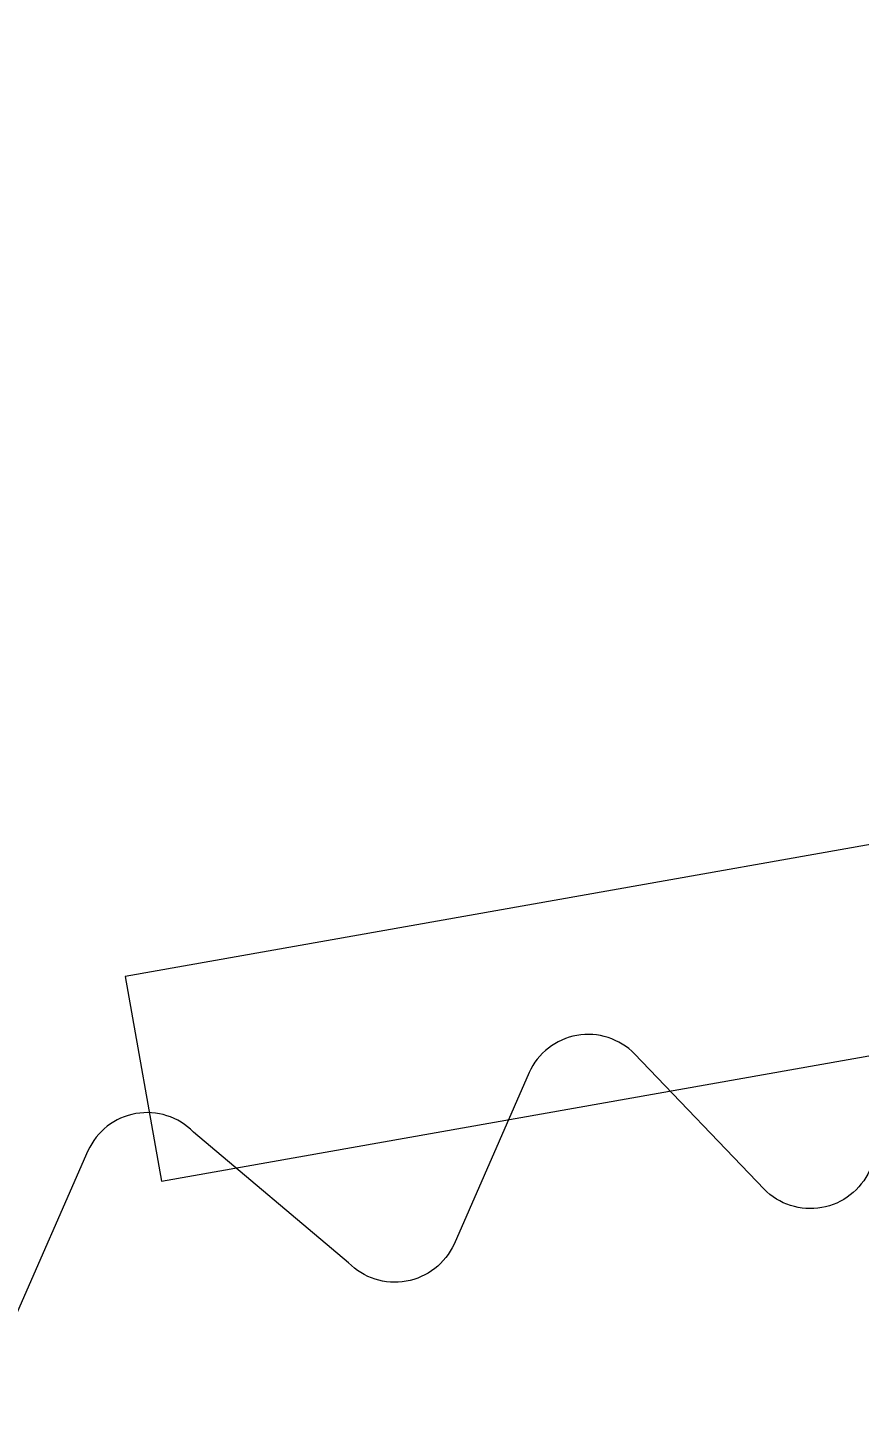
# Model space of a CAD drawing. Header units: millimetres. Extents: x 0 to 9491604, y -172998 to 295086.
# Drawn here: x 396842.4 to 396846.31, y 51095.87 to 51102.32 of the extents above; entities that cross this region are included whole.
import ezdxf
from ezdxf.enums import TextEntityAlignment as Align

# ---------------------------------------------------------------- set-up
doc = ezdxf.new("R2018")
doc.units = ezdxf.units.MM
for name, color, linetype, lineweight in [('АР_Маркер экспликации', 239, 'Continuous', 13), ('АР_Номер помещения', 250, 'Continuous', 9), ('АР_Размеры', 175, 'Continuous', 9), ('АР_Сущ Несущая стена', 250, 'Continuous', 50)]:
    doc.layers.add(name, color=color, linetype=linetype, lineweight=lineweight)
doc.layers.add('АР_Названия помещений', color=124, linetype='Continuous', lineweight=5, plot=False)
doc.layers.add('АР_Помещения_площадь', color=19, linetype='Continuous', lineweight=9, plot=False)
doc.styles.add('ISOCPEUR', font='', dxfattribs={"height": 250})
doc.styles.get("Standard").update_dxf_attribs({"font": 'GOST.TTF'})
doc.styles.get('ISOCPEUR').set_extended_font_data('ISOCPEUR', italic=True)

# ---------------------------------------------------------------- blocks, each defined once
blk = doc.blocks.new('*U252')
at = {"color": 7, "style": 'ISOCPEUR', "width": 0.7, "flags": 1}
blk.add_attdef('КАТЕГОРИЯ', (-499.1655, -2092.1864), '', height=250, dxfattribs=at)
at = {"layer": 'АР_Номер помещения', "color": 7, "style": 'ISOCPEUR', "width": 0.7}
blk.add_attdef('НОМЕР_ПОМЕЩЕНИЯ', text='', height=300, dxfattribs=at).set_placement((-13874.5004, 6637.5515), align=Align.MIDDLE_CENTER)
at = {"layer": 'АР_Помещения_площадь', "color": 7, "lineweight": 30, "width": 0.7, "flags": 104}
blk.add_attdef('ИМЯ_ПОМЕЩЕНИЯ', text='', height=100, dxfattribs=at).set_placement((157.6277, 1217.1414), align=Align.MIDDLE_CENTER)
at = {"layer": 'АР_Помещения_площадь', "color": 7, "style": 'ISOCPEUR', "width": 0.7}
blk.add_attdef('ПЛОЩАДЬ_ПОМЕЩЕНИЯ', text='', height=200, dxfattribs=at).set_placement((-12654.5821, 407.6716), align=Align.MIDDLE_RIGHT)
blk = doc.blocks.new('*U251')
at = {"color": 7, "style": 'ISOCPEUR', "width": 0.7, "flags": 1}
blk.add_attdef('КАТЕГОРИЯ', (-499.1655, -2092.1864), '', height=250, dxfattribs=at)
at = {"layer": 'АР_Номер помещения', "color": 7, "style": 'ISOCPEUR', "width": 0.7}
blk.add_attdef('НОМЕР_ПОМЕЩЕНИЯ', text='', height=300, dxfattribs=at).set_placement((-17424.9012, 1870.773), align=Align.MIDDLE_CENTER)
at = {"layer": 'АР_Помещения_площадь', "color": 7, "lineweight": 30, "width": 0.7, "flags": 104}
blk.add_attdef('ИМЯ_ПОМЕЩЕНИЯ', text='', height=100, dxfattribs=at).set_placement((157.6277, 1217.1414), align=Align.MIDDLE_CENTER)
at = {"layer": 'АР_Помещения_площадь', "color": 7, "style": 'ISOCPEUR', "width": 0.7}
blk.add_attdef('ПЛОЩАДЬ_ПОМЕЩЕНИЯ', text='', height=200, dxfattribs=at).set_placement((-12452.8113, 399.3563), align=Align.MIDDLE_RIGHT)

msp = doc.modelspace()

# ---------------------------------------------------------------- linework, layer by layer
at = {"layer": 'АР_Размеры', "color": 5, "lineweight": 9}
msp.add_lwpolyline([(396843.0335, 51096.9014), (396893.3142, 51105.813), (396893.144, 51106.7735), (396842.8633, 51097.8619)], close=True, dxfattribs=at)
msp.add_lwpolyline([(396843.0335, 51096.9014), (396893.3142, 51105.813), (396893.144, 51106.7735), (396842.8633, 51097.8619)], close=True, dxfattribs=at)
msp.add_lwpolyline([(396843.0335, 51096.9014), (396893.3142, 51105.813), (396893.144, 51106.7735), (396842.8633, 51097.8619)], close=True, dxfattribs=at)
msp.add_lwpolyline([(396843.0335, 51096.9014), (396893.3142, 51105.813), (396893.144, 51106.7735), (396842.8633, 51097.8619)], close=True, dxfattribs=at)
msp.add_lwpolyline([(396843.0335, 51096.9014), (396893.3142, 51105.813), (396893.144, 51106.7735), (396842.8633, 51097.8619)], close=True, dxfattribs=at)
msp.add_lwpolyline([(396843.0335, 51096.9014), (396893.3142, 51105.813), (396893.144, 51106.7735), (396842.8633, 51097.8619)], close=True, dxfattribs=at)
msp.add_lwpolyline([(396843.0335, 51096.9014), (396893.3142, 51105.813), (396893.144, 51106.7735), (396842.8633, 51097.8619)], close=True, dxfattribs=at)
msp.add_lwpolyline([(396843.0335, 51096.9014), (396893.3142, 51105.813), (396893.144, 51106.7735), (396842.8633, 51097.8619)], close=True, dxfattribs=at)
msp.add_lwpolyline([(396843.0335, 51096.9014), (396893.3142, 51105.813), (396893.144, 51106.7735), (396842.8633, 51097.8619)], close=True, dxfattribs=at)
msp.add_lwpolyline([(396843.0335, 51096.9014), (396893.3142, 51105.813), (396893.144, 51106.7735), (396842.8633, 51097.8619)], close=True, dxfattribs=at)
msp.add_lwpolyline([(396843.0335, 51096.9014), (396893.3142, 51105.813), (396893.144, 51106.7735), (396842.8633, 51097.8619)], close=True, dxfattribs=at)
msp.add_lwpolyline([(396843.0335, 51096.9014), (396893.3142, 51105.813), (396893.144, 51106.7735), (396842.8633, 51097.8619)], close=True, dxfattribs=at)
msp.add_lwpolyline([(396843.0335, 51096.9014), (396893.3142, 51105.813), (396893.144, 51106.7735), (396842.8633, 51097.8619)], close=True, dxfattribs=at)
msp.add_lwpolyline([(396843.0335, 51096.9014), (396893.3142, 51105.813), (396893.144, 51106.7735), (396842.8633, 51097.8619)], close=True, dxfattribs=at)
msp.add_lwpolyline([(396843.0335, 51096.9014), (396893.3142, 51105.813), (396893.144, 51106.7735), (396842.8633, 51097.8619)], close=True, dxfattribs=at)
msp.add_lwpolyline([(396843.0335, 51096.9014), (396893.3142, 51105.813), (396893.144, 51106.7735), (396842.8633, 51097.8619)], close=True, dxfattribs=at)
msp.add_lwpolyline([(396843.0335, 51096.9014), (396893.3142, 51105.813), (396893.144, 51106.7735), (396842.8633, 51097.8619)], close=True, dxfattribs=at)
msp.add_lwpolyline([(396843.0335, 51096.9014), (396893.3142, 51105.813), (396893.144, 51106.7735), (396842.8633, 51097.8619)], close=True, dxfattribs=at)
msp.add_lwpolyline([(396843.0335, 51096.9014), (396893.3142, 51105.813), (396893.144, 51106.7735), (396842.8633, 51097.8619)], close=True, dxfattribs=at)
msp.add_lwpolyline([(396843.0335, 51096.9014), (396893.3142, 51105.813), (396893.144, 51106.7735), (396842.8633, 51097.8619)], close=True, dxfattribs=at)
msp.add_lwpolyline([(396843.0335, 51096.9014), (396893.3142, 51105.813), (396893.144, 51106.7735), (396842.8633, 51097.8619)], close=True, dxfattribs=at)
msp.add_lwpolyline([(396843.0335, 51096.9014), (396893.3142, 51105.813), (396893.144, 51106.7735), (396842.8633, 51097.8619)], close=True, dxfattribs=at)
msp.add_lwpolyline([(396843.0335, 51096.9014), (396893.3142, 51105.813), (396893.144, 51106.7735), (396842.8633, 51097.8619)], close=True, dxfattribs=at)
msp.add_lwpolyline([(396843.0335, 51096.9014), (396893.3142, 51105.813), (396893.144, 51106.7735), (396842.8633, 51097.8619)], close=True, dxfattribs=at)
msp.add_lwpolyline([(396843.0335, 51096.9014), (396893.3142, 51105.813), (396893.144, 51106.7735), (396842.8633, 51097.8619)], close=True, dxfattribs=at)
msp.add_lwpolyline([(396843.0335, 51096.9014), (396893.3142, 51105.813), (396893.144, 51106.7735), (396842.8633, 51097.8619)], close=True, dxfattribs=at)
msp.add_lwpolyline([(396843.0335, 51096.9014), (396893.3142, 51105.813), (396893.144, 51106.7735), (396842.8633, 51097.8619)], close=True, dxfattribs=at)
msp.add_lwpolyline([(396843.0335, 51096.9014), (396893.3142, 51105.813), (396893.144, 51106.7735), (396842.8633, 51097.8619)], close=True, dxfattribs=at)
msp.add_lwpolyline([(396843.0335, 51096.9014), (396893.3142, 51105.813), (396893.144, 51106.7735), (396842.8633, 51097.8619)], close=True, dxfattribs=at)
msp.add_lwpolyline([(396843.0335, 51096.9014), (396893.3142, 51105.813), (396893.144, 51106.7735), (396842.8633, 51097.8619)], close=True, dxfattribs=at)
msp.add_lwpolyline([(396843.0335, 51096.9014), (396893.3142, 51105.813), (396893.144, 51106.7735), (396842.8633, 51097.8619)], close=True, dxfattribs=at)
msp.add_lwpolyline([(396843.0335, 51096.9014), (396893.3142, 51105.813), (396893.144, 51106.7735), (396842.8633, 51097.8619)], close=True, dxfattribs=at)
msp.add_lwpolyline([(396843.0335, 51096.9014), (396893.3142, 51105.813), (396893.144, 51106.7735), (396842.8633, 51097.8619)], close=True, dxfattribs=at)
msp.add_lwpolyline([(396843.0335, 51096.9014), (396893.3142, 51105.813), (396893.144, 51106.7735), (396842.8633, 51097.8619)], close=True, dxfattribs=at)
msp.add_lwpolyline([(396843.0335, 51096.9014), (396893.3142, 51105.813), (396893.144, 51106.7735), (396842.8633, 51097.8619)], close=True, dxfattribs=at)
msp.add_lwpolyline([(396843.0335, 51096.9014), (396893.3142, 51105.813), (396893.144, 51106.7735), (396842.8633, 51097.8619)], close=True, dxfattribs=at)
msp.add_lwpolyline([(396843.0335, 51096.9014), (396893.3142, 51105.813), (396893.144, 51106.7735), (396842.8633, 51097.8619)], close=True, dxfattribs=at)
msp.add_lwpolyline([(396843.0335, 51096.9014), (396893.3142, 51105.813), (396893.144, 51106.7735), (396842.8633, 51097.8619)], close=True, dxfattribs=at)
msp.add_lwpolyline([(396843.0335, 51096.9014), (396893.3142, 51105.813), (396893.144, 51106.7735), (396842.8633, 51097.8619)], close=True, dxfattribs=at)
msp.add_lwpolyline([(396843.0335, 51096.9014), (396893.3142, 51105.813), (396893.144, 51106.7735), (396842.8633, 51097.8619)], close=True, dxfattribs=at)
msp.add_lwpolyline([(396843.0335, 51096.9014), (396893.3142, 51105.813), (396893.144, 51106.7735), (396842.8633, 51097.8619)], close=True, dxfattribs=at)
msp.add_lwpolyline([(396843.0335, 51096.9014), (396893.3142, 51105.813), (396893.144, 51106.7735), (396842.8633, 51097.8619)], close=True, dxfattribs=at)
msp.add_lwpolyline([(396843.0335, 51096.9014), (396893.3142, 51105.813), (396893.144, 51106.7735), (396842.8633, 51097.8619)], close=True, dxfattribs=at)
msp.add_lwpolyline([(396843.0335, 51096.9014), (396893.3142, 51105.813), (396893.144, 51106.7735), (396842.8633, 51097.8619)], close=True, dxfattribs=at)
msp.add_lwpolyline([(396843.0335, 51096.9014), (396893.3142, 51105.813), (396893.144, 51106.7735), (396842.8633, 51097.8619)], close=True, dxfattribs=at)
msp.add_lwpolyline([(396843.0335, 51096.9014), (396893.3142, 51105.813), (396893.144, 51106.7735), (396842.8633, 51097.8619)], close=True, dxfattribs=at)
msp.add_lwpolyline([(396843.0335, 51096.9014), (396893.3142, 51105.813), (396893.144, 51106.7735), (396842.8633, 51097.8619)], close=True, dxfattribs=at)
msp.add_lwpolyline([(396843.0335, 51096.9014), (396893.3142, 51105.813), (396893.144, 51106.7735), (396842.8633, 51097.8619)], close=True, dxfattribs=at)
msp.add_lwpolyline([(396843.0335, 51096.9014), (396893.3142, 51105.813), (396893.144, 51106.7735), (396842.8633, 51097.8619)], close=True, dxfattribs=at)
msp.add_lwpolyline([(396843.0335, 51096.9014), (396893.3142, 51105.813), (396893.144, 51106.7735), (396842.8633, 51097.8619)], close=True, dxfattribs=at)
msp.add_lwpolyline([(396843.0335, 51096.9014), (396893.3142, 51105.813), (396893.144, 51106.7735), (396842.8633, 51097.8619)], close=True, dxfattribs=at)
msp.add_lwpolyline([(396843.0335, 51096.9014), (396893.3142, 51105.813), (396893.144, 51106.7735), (396842.8633, 51097.8619)], close=True, dxfattribs=at)
msp.add_lwpolyline([(396843.0335, 51096.9014), (396893.3142, 51105.813), (396893.144, 51106.7735), (396842.8633, 51097.8619)], close=True, dxfattribs=at)
msp.add_lwpolyline([(396843.0335, 51096.9014), (396893.3142, 51105.813), (396893.144, 51106.7735), (396842.8633, 51097.8619)], close=True, dxfattribs=at)
msp.add_lwpolyline([(396843.0335, 51096.9014), (396893.3142, 51105.813), (396893.144, 51106.7735), (396842.8633, 51097.8619)], close=True, dxfattribs=at)
msp.add_lwpolyline([(396843.0335, 51096.9014), (396893.3142, 51105.813), (396893.144, 51106.7735), (396842.8633, 51097.8619)], close=True, dxfattribs=at)
msp.add_lwpolyline([(396843.0335, 51096.9014), (396893.3142, 51105.813), (396893.144, 51106.7735), (396842.8633, 51097.8619)], close=True, dxfattribs=at)
msp.add_lwpolyline([(396843.0335, 51096.9014), (396893.3142, 51105.813), (396893.144, 51106.7735), (396842.8633, 51097.8619)], close=True, dxfattribs=at)
msp.add_lwpolyline([(396843.0335, 51096.9014), (396893.3142, 51105.813), (396893.144, 51106.7735), (396842.8633, 51097.8619)], close=True, dxfattribs=at)
at = {"layer": 'АР_Размеры', "color": 5, "lineweight": 9, "ltscale": 100, "transparency": 33554687}
msp.add_lwpolyline([(396842.8633, 51097.8619), (396843.0335, 51096.9014)], dxfattribs=at)
msp.add_lwpolyline([(396842.8633, 51097.8619), (396843.0335, 51096.9014)], dxfattribs=at)
msp.add_lwpolyline([(396842.8633, 51097.8619), (396843.0335, 51096.9014)], dxfattribs=at)
msp.add_lwpolyline([(396842.8633, 51097.8619), (396843.0335, 51096.9014)], dxfattribs=at)
msp.add_lwpolyline([(396842.8633, 51097.8619), (396843.0335, 51096.9014)], dxfattribs=at)
msp.add_lwpolyline([(396842.8633, 51097.8619), (396843.0335, 51096.9014)], dxfattribs=at)
msp.add_lwpolyline([(396842.8633, 51097.8619), (396843.0335, 51096.9014)], dxfattribs=at)
msp.add_lwpolyline([(396842.8633, 51097.8619), (396843.0335, 51096.9014)], dxfattribs=at)
msp.add_lwpolyline([(396842.8633, 51097.8619), (396843.0335, 51096.9014)], dxfattribs=at)
msp.add_lwpolyline([(396842.8633, 51097.8619), (396843.0335, 51096.9014)], dxfattribs=at)
msp.add_lwpolyline([(396842.8633, 51097.8619), (396843.0335, 51096.9014)], dxfattribs=at)
msp.add_lwpolyline([(396842.8633, 51097.8619), (396843.0335, 51096.9014)], dxfattribs=at)
msp.add_lwpolyline([(396842.8633, 51097.8619), (396843.0335, 51096.9014)], dxfattribs=at)
msp.add_lwpolyline([(396842.8633, 51097.8619), (396843.0335, 51096.9014)], dxfattribs=at)
msp.add_lwpolyline([(396842.8633, 51097.8619), (396843.0335, 51096.9014)], dxfattribs=at)
msp.add_lwpolyline([(396842.8633, 51097.8619), (396843.0335, 51096.9014)], dxfattribs=at)
msp.add_lwpolyline([(396842.8633, 51097.8619), (396843.0335, 51096.9014)], dxfattribs=at)
msp.add_lwpolyline([(396842.8633, 51097.8619), (396843.0335, 51096.9014)], dxfattribs=at)
msp.add_lwpolyline([(396842.8633, 51097.8619), (396843.0335, 51096.9014)], dxfattribs=at)
msp.add_lwpolyline([(396842.8633, 51097.8619), (396843.0335, 51096.9014)], dxfattribs=at)
msp.add_lwpolyline([(396842.8633, 51097.8619), (396843.0335, 51096.9014)], dxfattribs=at)
msp.add_lwpolyline([(396842.8633, 51097.8619), (396843.0335, 51096.9014)], dxfattribs=at)
msp.add_lwpolyline([(396842.8633, 51097.8619), (396843.0335, 51096.9014)], dxfattribs=at)
msp.add_lwpolyline([(396842.8633, 51097.8619), (396843.0335, 51096.9014)], dxfattribs=at)
msp.add_lwpolyline([(396842.8633, 51097.8619), (396843.0335, 51096.9014)], dxfattribs=at)
msp.add_lwpolyline([(396842.8633, 51097.8619), (396843.0335, 51096.9014)], dxfattribs=at)
msp.add_lwpolyline([(396842.8633, 51097.8619), (396843.0335, 51096.9014)], dxfattribs=at)
msp.add_lwpolyline([(396842.8633, 51097.8619), (396843.0335, 51096.9014)], dxfattribs=at)
msp.add_lwpolyline([(396842.8633, 51097.8619), (396843.0335, 51096.9014)], dxfattribs=at)
msp.add_lwpolyline([(396842.8633, 51097.8619), (396843.0335, 51096.9014)], dxfattribs=at)
msp.add_lwpolyline([(396842.8633, 51097.8619), (396843.0335, 51096.9014)], dxfattribs=at)
msp.add_lwpolyline([(396842.8633, 51097.8619), (396843.0335, 51096.9014)], dxfattribs=at)
msp.add_lwpolyline([(396842.8633, 51097.8619), (396843.0335, 51096.9014)], dxfattribs=at)
msp.add_lwpolyline([(396842.8633, 51097.8619), (396843.0335, 51096.9014)], dxfattribs=at)
msp.add_lwpolyline([(396842.8633, 51097.8619), (396843.0335, 51096.9014)], dxfattribs=at)
msp.add_lwpolyline([(396842.8633, 51097.8619), (396843.0335, 51096.9014)], dxfattribs=at)
msp.add_lwpolyline([(396842.8633, 51097.8619), (396843.0335, 51096.9014)], dxfattribs=at)
msp.add_lwpolyline([(396842.8633, 51097.8619), (396843.0335, 51096.9014)], dxfattribs=at)
msp.add_lwpolyline([(396842.8633, 51097.8619), (396843.0335, 51096.9014)], dxfattribs=at)
msp.add_lwpolyline([(396842.8633, 51097.8619), (396843.0335, 51096.9014)], dxfattribs=at)
msp.add_lwpolyline([(396842.8633, 51097.8619), (396843.0335, 51096.9014)], dxfattribs=at)
msp.add_lwpolyline([(396842.8633, 51097.8619), (396843.0335, 51096.9014)], dxfattribs=at)
msp.add_lwpolyline([(396842.8633, 51097.8619), (396843.0335, 51096.9014)], dxfattribs=at)
msp.add_lwpolyline([(396842.8633, 51097.8619), (396843.0335, 51096.9014)], dxfattribs=at)
msp.add_lwpolyline([(396842.8633, 51097.8619), (396843.0335, 51096.9014)], dxfattribs=at)
msp.add_lwpolyline([(396842.8633, 51097.8619), (396843.0335, 51096.9014)], dxfattribs=at)
msp.add_lwpolyline([(396842.8633, 51097.8619), (396843.0335, 51096.9014)], dxfattribs=at)
msp.add_lwpolyline([(396842.8633, 51097.8619), (396843.0335, 51096.9014)], dxfattribs=at)
msp.add_lwpolyline([(396842.8633, 51097.8619), (396843.0335, 51096.9014)], dxfattribs=at)
msp.add_lwpolyline([(396842.8633, 51097.8619), (396843.0335, 51096.9014)], dxfattribs=at)
msp.add_lwpolyline([(396842.8633, 51097.8619), (396843.0335, 51096.9014)], dxfattribs=at)
msp.add_lwpolyline([(396842.8633, 51097.8619), (396843.0335, 51096.9014)], dxfattribs=at)
msp.add_lwpolyline([(396842.8633, 51097.8619), (396843.0335, 51096.9014)], dxfattribs=at)
msp.add_lwpolyline([(396842.8633, 51097.8619), (396843.0335, 51096.9014)], dxfattribs=at)
msp.add_lwpolyline([(396842.8633, 51097.8619), (396843.0335, 51096.9014)], dxfattribs=at)
msp.add_lwpolyline([(396842.8633, 51097.8619), (396843.0335, 51096.9014)], dxfattribs=at)
msp.add_lwpolyline([(396842.8633, 51097.8619), (396843.0335, 51096.9014)], dxfattribs=at)
msp.add_lwpolyline([(396842.8633, 51097.8619), (396843.0335, 51096.9014)], dxfattribs=at)
msp.add_lwpolyline([(396842.8633, 51097.8619), (396843.0335, 51096.9014)], dxfattribs=at)
msp.add_lwpolyline([(396846.3585, 51096.9512, -0.527868), (396845.8629, 51096.8634), (396845.255, 51097.4986, 0.527868), (396844.7594, 51097.4107), (396844.4069, 51096.6053, -0.527868), (396843.9113, 51096.5175), (396843.1834, 51097.1314, 0.527868), (396842.6878, 51097.0436), (396842.3352, 51096.2381, -0.527868), (396841.8397, 51096.1503), (396841.2318, 51096.7855, 0.527868), (396840.7362, 51096.6977), (396840.3837, 51095.8923, -0.527868), (396839.8881, 51095.8044), (396839.2951, 51096.4423, 0.57795), (396838.7836, 51096.3105), (396838.5724, 51095.4063, -0.615334)], format="xyb", dxfattribs=at)
msp.add_lwpolyline([(396846.3585, 51096.9512, -0.527868), (396845.8629, 51096.8634), (396845.255, 51097.4986, 0.527868), (396844.7594, 51097.4107), (396844.4069, 51096.6053, -0.527868), (396843.9113, 51096.5175), (396843.1834, 51097.1314, 0.527868), (396842.6878, 51097.0436), (396842.3352, 51096.2381, -0.527868), (396841.8397, 51096.1503), (396841.2318, 51096.7855, 0.527868), (396840.7362, 51096.6977), (396840.3837, 51095.8923, -0.527868), (396839.8881, 51095.8044), (396839.2951, 51096.4423, 0.57795), (396838.7836, 51096.3105), (396838.5724, 51095.4063, -0.615334)], format="xyb", dxfattribs=at)
msp.add_lwpolyline([(396846.3585, 51096.9512, -0.527868), (396845.8629, 51096.8634), (396845.255, 51097.4986, 0.527868), (396844.7594, 51097.4107), (396844.4069, 51096.6053, -0.527868), (396843.9113, 51096.5175), (396843.1834, 51097.1314, 0.527868), (396842.6878, 51097.0436), (396842.3352, 51096.2381, -0.527868), (396841.8397, 51096.1503), (396841.2318, 51096.7855, 0.527868), (396840.7362, 51096.6977), (396840.3837, 51095.8923, -0.527868), (396839.8881, 51095.8044), (396839.2951, 51096.4423, 0.57795), (396838.7836, 51096.3105), (396838.5724, 51095.4063, -0.615334)], format="xyb", dxfattribs=at)
msp.add_lwpolyline([(396846.3585, 51096.9512, -0.527868), (396845.8629, 51096.8634), (396845.255, 51097.4986, 0.527868), (396844.7594, 51097.4107), (396844.4069, 51096.6053, -0.527868), (396843.9113, 51096.5175), (396843.1834, 51097.1314, 0.527868), (396842.6878, 51097.0436), (396842.3352, 51096.2381, -0.527868), (396841.8397, 51096.1503), (396841.2318, 51096.7855, 0.527868), (396840.7362, 51096.6977), (396840.3837, 51095.8923, -0.527868), (396839.8881, 51095.8044), (396839.2951, 51096.4423, 0.57795), (396838.7836, 51096.3105), (396838.5724, 51095.4063, -0.615334)], format="xyb", dxfattribs=at)
msp.add_lwpolyline([(396846.3585, 51096.9512, -0.527868), (396845.8629, 51096.8634), (396845.255, 51097.4986, 0.527868), (396844.7594, 51097.4107), (396844.4069, 51096.6053, -0.527868), (396843.9113, 51096.5175), (396843.1834, 51097.1314, 0.527868), (396842.6878, 51097.0436), (396842.3352, 51096.2381, -0.527868), (396841.8397, 51096.1503), (396841.2318, 51096.7855, 0.527868), (396840.7362, 51096.6977), (396840.3837, 51095.8923, -0.527868), (396839.8881, 51095.8044), (396839.2951, 51096.4423, 0.57795), (396838.7836, 51096.3105), (396838.5724, 51095.4063, -0.615334)], format="xyb", dxfattribs=at)
msp.add_lwpolyline([(396846.3585, 51096.9512, -0.527868), (396845.8629, 51096.8634), (396845.255, 51097.4986, 0.527868), (396844.7594, 51097.4107), (396844.4069, 51096.6053, -0.527868), (396843.9113, 51096.5175), (396843.1834, 51097.1314, 0.527868), (396842.6878, 51097.0436), (396842.3352, 51096.2381, -0.527868), (396841.8397, 51096.1503), (396841.2318, 51096.7855, 0.527868), (396840.7362, 51096.6977), (396840.3837, 51095.8923, -0.527868), (396839.8881, 51095.8044), (396839.2951, 51096.4423, 0.57795), (396838.7836, 51096.3105), (396838.5724, 51095.4063, -0.615334)], format="xyb", dxfattribs=at)
msp.add_lwpolyline([(396846.3585, 51096.9512, -0.527868), (396845.8629, 51096.8634), (396845.255, 51097.4986, 0.527868), (396844.7594, 51097.4107), (396844.4069, 51096.6053, -0.527868), (396843.9113, 51096.5175), (396843.1834, 51097.1314, 0.527868), (396842.6878, 51097.0436), (396842.3352, 51096.2381, -0.527868), (396841.8397, 51096.1503), (396841.2318, 51096.7855, 0.527868), (396840.7362, 51096.6977), (396840.3837, 51095.8923, -0.527868), (396839.8881, 51095.8044), (396839.2951, 51096.4423, 0.57795), (396838.7836, 51096.3105), (396838.5724, 51095.4063, -0.615334)], format="xyb", dxfattribs=at)
msp.add_lwpolyline([(396846.3585, 51096.9512, -0.527868), (396845.8629, 51096.8634), (396845.255, 51097.4986, 0.527868), (396844.7594, 51097.4107), (396844.4069, 51096.6053, -0.527868), (396843.9113, 51096.5175), (396843.1834, 51097.1314, 0.527868), (396842.6878, 51097.0436), (396842.3352, 51096.2381, -0.527868), (396841.8397, 51096.1503), (396841.2318, 51096.7855, 0.527868), (396840.7362, 51096.6977), (396840.3837, 51095.8923, -0.527868), (396839.8881, 51095.8044), (396839.2951, 51096.4423, 0.57795), (396838.7836, 51096.3105), (396838.5724, 51095.4063, -0.615334)], format="xyb", dxfattribs=at)
msp.add_lwpolyline([(396846.3585, 51096.9512, -0.527868), (396845.8629, 51096.8634), (396845.255, 51097.4986, 0.527868), (396844.7594, 51097.4107), (396844.4069, 51096.6053, -0.527868), (396843.9113, 51096.5175), (396843.1834, 51097.1314, 0.527868), (396842.6878, 51097.0436), (396842.3352, 51096.2381, -0.527868), (396841.8397, 51096.1503), (396841.2318, 51096.7855, 0.527868), (396840.7362, 51096.6977), (396840.3837, 51095.8923, -0.527868), (396839.8881, 51095.8044), (396839.2951, 51096.4423, 0.57795), (396838.7836, 51096.3105), (396838.5724, 51095.4063, -0.615334)], format="xyb", dxfattribs=at)
msp.add_lwpolyline([(396846.3585, 51096.9512, -0.527868), (396845.8629, 51096.8634), (396845.255, 51097.4986, 0.527868), (396844.7594, 51097.4107), (396844.4069, 51096.6053, -0.527868), (396843.9113, 51096.5175), (396843.1834, 51097.1314, 0.527868), (396842.6878, 51097.0436), (396842.3352, 51096.2381, -0.527868), (396841.8397, 51096.1503), (396841.2318, 51096.7855, 0.527868), (396840.7362, 51096.6977), (396840.3837, 51095.8923, -0.527868), (396839.8881, 51095.8044), (396839.2951, 51096.4423, 0.57795), (396838.7836, 51096.3105), (396838.5724, 51095.4063, -0.615334)], format="xyb", dxfattribs=at)
msp.add_lwpolyline([(396846.3585, 51096.9512, -0.527868), (396845.8629, 51096.8634), (396845.255, 51097.4986, 0.527868), (396844.7594, 51097.4107), (396844.4069, 51096.6053, -0.527868), (396843.9113, 51096.5175), (396843.1834, 51097.1314, 0.527868), (396842.6878, 51097.0436), (396842.3352, 51096.2381, -0.527868), (396841.8397, 51096.1503), (396841.2318, 51096.7855, 0.527868), (396840.7362, 51096.6977), (396840.3837, 51095.8923, -0.527868), (396839.8881, 51095.8044), (396839.2951, 51096.4423, 0.57795), (396838.7836, 51096.3105), (396838.5724, 51095.4063, -0.615334)], format="xyb", dxfattribs=at)
msp.add_lwpolyline([(396846.3585, 51096.9512, -0.527868), (396845.8629, 51096.8634), (396845.255, 51097.4986, 0.527868), (396844.7594, 51097.4107), (396844.4069, 51096.6053, -0.527868), (396843.9113, 51096.5175), (396843.1834, 51097.1314, 0.527868), (396842.6878, 51097.0436), (396842.3352, 51096.2381, -0.527868), (396841.8397, 51096.1503), (396841.2318, 51096.7855, 0.527868), (396840.7362, 51096.6977), (396840.3837, 51095.8923, -0.527868), (396839.8881, 51095.8044), (396839.2951, 51096.4423, 0.57795), (396838.7836, 51096.3105), (396838.5724, 51095.4063, -0.615334)], format="xyb", dxfattribs=at)
msp.add_lwpolyline([(396846.3585, 51096.9512, -0.527868), (396845.8629, 51096.8634), (396845.255, 51097.4986, 0.527868), (396844.7594, 51097.4107), (396844.4069, 51096.6053, -0.527868), (396843.9113, 51096.5175), (396843.1834, 51097.1314, 0.527868), (396842.6878, 51097.0436), (396842.3352, 51096.2381, -0.527868), (396841.8397, 51096.1503), (396841.2318, 51096.7855, 0.527868), (396840.7362, 51096.6977), (396840.3837, 51095.8923, -0.527868), (396839.8881, 51095.8044), (396839.2951, 51096.4423, 0.57795), (396838.7836, 51096.3105), (396838.5724, 51095.4063, -0.615334)], format="xyb", dxfattribs=at)
msp.add_lwpolyline([(396846.3585, 51096.9512, -0.527868), (396845.8629, 51096.8634), (396845.255, 51097.4986, 0.527868), (396844.7594, 51097.4107), (396844.4069, 51096.6053, -0.527868), (396843.9113, 51096.5175), (396843.1834, 51097.1314, 0.527868), (396842.6878, 51097.0436), (396842.3352, 51096.2381, -0.527868), (396841.8397, 51096.1503), (396841.2318, 51096.7855, 0.527868), (396840.7362, 51096.6977), (396840.3837, 51095.8923, -0.527868), (396839.8881, 51095.8044), (396839.2951, 51096.4423, 0.57795), (396838.7836, 51096.3105), (396838.5724, 51095.4063, -0.615334)], format="xyb", dxfattribs=at)
msp.add_lwpolyline([(396846.3585, 51096.9512, -0.527868), (396845.8629, 51096.8634), (396845.255, 51097.4986, 0.527868), (396844.7594, 51097.4107), (396844.4069, 51096.6053, -0.527868), (396843.9113, 51096.5175), (396843.1834, 51097.1314, 0.527868), (396842.6878, 51097.0436), (396842.3352, 51096.2381, -0.527868), (396841.8397, 51096.1503), (396841.2318, 51096.7855, 0.527868), (396840.7362, 51096.6977), (396840.3837, 51095.8923, -0.527868), (396839.8881, 51095.8044), (396839.2951, 51096.4423, 0.57795), (396838.7836, 51096.3105), (396838.5724, 51095.4063, -0.615334)], format="xyb", dxfattribs=at)
msp.add_lwpolyline([(396846.3585, 51096.9512, -0.527868), (396845.8629, 51096.8634), (396845.255, 51097.4986, 0.527868), (396844.7594, 51097.4107), (396844.4069, 51096.6053, -0.527868), (396843.9113, 51096.5175), (396843.1834, 51097.1314, 0.527868), (396842.6878, 51097.0436), (396842.3352, 51096.2381, -0.527868), (396841.8397, 51096.1503), (396841.2318, 51096.7855, 0.527868), (396840.7362, 51096.6977), (396840.3837, 51095.8923, -0.527868), (396839.8881, 51095.8044), (396839.2951, 51096.4423, 0.57795), (396838.7836, 51096.3105), (396838.5724, 51095.4063, -0.615334)], format="xyb", dxfattribs=at)
msp.add_lwpolyline([(396846.3585, 51096.9512, -0.527868), (396845.8629, 51096.8634), (396845.255, 51097.4986, 0.527868), (396844.7594, 51097.4107), (396844.4069, 51096.6053, -0.527868), (396843.9113, 51096.5175), (396843.1834, 51097.1314, 0.527868), (396842.6878, 51097.0436), (396842.3352, 51096.2381, -0.527868), (396841.8397, 51096.1503), (396841.2318, 51096.7855, 0.527868), (396840.7362, 51096.6977), (396840.3837, 51095.8923, -0.527868), (396839.8881, 51095.8044), (396839.2951, 51096.4423, 0.57795), (396838.7836, 51096.3105), (396838.5724, 51095.4063, -0.615334)], format="xyb", dxfattribs=at)
msp.add_lwpolyline([(396846.3585, 51096.9512, -0.527868), (396845.8629, 51096.8634), (396845.255, 51097.4986, 0.527868), (396844.7594, 51097.4107), (396844.4069, 51096.6053, -0.527868), (396843.9113, 51096.5175), (396843.1834, 51097.1314, 0.527868), (396842.6878, 51097.0436), (396842.3352, 51096.2381, -0.527868), (396841.8397, 51096.1503), (396841.2318, 51096.7855, 0.527868), (396840.7362, 51096.6977), (396840.3837, 51095.8923, -0.527868), (396839.8881, 51095.8044), (396839.2951, 51096.4423, 0.57795), (396838.7836, 51096.3105), (396838.5724, 51095.4063, -0.615334)], format="xyb", dxfattribs=at)
msp.add_lwpolyline([(396846.3585, 51096.9512, -0.527868), (396845.8629, 51096.8634), (396845.255, 51097.4986, 0.527868), (396844.7594, 51097.4107), (396844.4069, 51096.6053, -0.527868), (396843.9113, 51096.5175), (396843.1834, 51097.1314, 0.527868), (396842.6878, 51097.0436), (396842.3352, 51096.2381, -0.527868), (396841.8397, 51096.1503), (396841.2318, 51096.7855, 0.527868), (396840.7362, 51096.6977), (396840.3837, 51095.8923, -0.527868), (396839.8881, 51095.8044), (396839.2951, 51096.4423, 0.57795), (396838.7836, 51096.3105), (396838.5724, 51095.4063, -0.615334)], format="xyb", dxfattribs=at)
msp.add_lwpolyline([(396846.3585, 51096.9512, -0.527868), (396845.8629, 51096.8634), (396845.255, 51097.4986, 0.527868), (396844.7594, 51097.4107), (396844.4069, 51096.6053, -0.527868), (396843.9113, 51096.5175), (396843.1834, 51097.1314, 0.527868), (396842.6878, 51097.0436), (396842.3352, 51096.2381, -0.527868), (396841.8397, 51096.1503), (396841.2318, 51096.7855, 0.527868), (396840.7362, 51096.6977), (396840.3837, 51095.8923, -0.527868), (396839.8881, 51095.8044), (396839.2951, 51096.4423, 0.57795), (396838.7836, 51096.3105), (396838.5724, 51095.4063, -0.615334)], format="xyb", dxfattribs=at)
msp.add_lwpolyline([(396846.3585, 51096.9512, -0.527868), (396845.8629, 51096.8634), (396845.255, 51097.4986, 0.527868), (396844.7594, 51097.4107), (396844.4069, 51096.6053, -0.527868), (396843.9113, 51096.5175), (396843.1834, 51097.1314, 0.527868), (396842.6878, 51097.0436), (396842.3352, 51096.2381, -0.527868), (396841.8397, 51096.1503), (396841.2318, 51096.7855, 0.527868), (396840.7362, 51096.6977), (396840.3837, 51095.8923, -0.527868), (396839.8881, 51095.8044), (396839.2951, 51096.4423, 0.57795), (396838.7836, 51096.3105), (396838.5724, 51095.4063, -0.615334)], format="xyb", dxfattribs=at)
msp.add_lwpolyline([(396846.3585, 51096.9512, -0.527868), (396845.8629, 51096.8634), (396845.255, 51097.4986, 0.527868), (396844.7594, 51097.4107), (396844.4069, 51096.6053, -0.527868), (396843.9113, 51096.5175), (396843.1834, 51097.1314, 0.527868), (396842.6878, 51097.0436), (396842.3352, 51096.2381, -0.527868), (396841.8397, 51096.1503), (396841.2318, 51096.7855, 0.527868), (396840.7362, 51096.6977), (396840.3837, 51095.8923, -0.527868), (396839.8881, 51095.8044), (396839.2951, 51096.4423, 0.57795), (396838.7836, 51096.3105), (396838.5724, 51095.4063, -0.615334)], format="xyb", dxfattribs=at)
msp.add_lwpolyline([(396846.3585, 51096.9512, -0.527868), (396845.8629, 51096.8634), (396845.255, 51097.4986, 0.527868), (396844.7594, 51097.4107), (396844.4069, 51096.6053, -0.527868), (396843.9113, 51096.5175), (396843.1834, 51097.1314, 0.527868), (396842.6878, 51097.0436), (396842.3352, 51096.2381, -0.527868), (396841.8397, 51096.1503), (396841.2318, 51096.7855, 0.527868), (396840.7362, 51096.6977), (396840.3837, 51095.8923, -0.527868), (396839.8881, 51095.8044), (396839.2951, 51096.4423, 0.57795), (396838.7836, 51096.3105), (396838.5724, 51095.4063, -0.615334)], format="xyb", dxfattribs=at)
msp.add_lwpolyline([(396846.3585, 51096.9512, -0.527868), (396845.8629, 51096.8634), (396845.255, 51097.4986, 0.527868), (396844.7594, 51097.4107), (396844.4069, 51096.6053, -0.527868), (396843.9113, 51096.5175), (396843.1834, 51097.1314, 0.527868), (396842.6878, 51097.0436), (396842.3352, 51096.2381, -0.527868), (396841.8397, 51096.1503), (396841.2318, 51096.7855, 0.527868), (396840.7362, 51096.6977), (396840.3837, 51095.8923, -0.527868), (396839.8881, 51095.8044), (396839.2951, 51096.4423, 0.57795), (396838.7836, 51096.3105), (396838.5724, 51095.4063, -0.615334)], format="xyb", dxfattribs=at)
msp.add_lwpolyline([(396846.3585, 51096.9512, -0.527868), (396845.8629, 51096.8634), (396845.255, 51097.4986, 0.527868), (396844.7594, 51097.4107), (396844.4069, 51096.6053, -0.527868), (396843.9113, 51096.5175), (396843.1834, 51097.1314, 0.527868), (396842.6878, 51097.0436), (396842.3352, 51096.2381, -0.527868), (396841.8397, 51096.1503), (396841.2318, 51096.7855, 0.527868), (396840.7362, 51096.6977), (396840.3837, 51095.8923, -0.527868), (396839.8881, 51095.8044), (396839.2951, 51096.4423, 0.57795), (396838.7836, 51096.3105), (396838.5724, 51095.4063, -0.615334)], format="xyb", dxfattribs=at)
msp.add_lwpolyline([(396846.3585, 51096.9512, -0.527868), (396845.8629, 51096.8634), (396845.255, 51097.4986, 0.527868), (396844.7594, 51097.4107), (396844.4069, 51096.6053, -0.527868), (396843.9113, 51096.5175), (396843.1834, 51097.1314, 0.527868), (396842.6878, 51097.0436), (396842.3352, 51096.2381, -0.527868), (396841.8397, 51096.1503), (396841.2318, 51096.7855, 0.527868), (396840.7362, 51096.6977), (396840.3837, 51095.8923, -0.527868), (396839.8881, 51095.8044), (396839.2951, 51096.4423, 0.57795), (396838.7836, 51096.3105), (396838.5724, 51095.4063, -0.615334)], format="xyb", dxfattribs=at)
msp.add_lwpolyline([(396846.3585, 51096.9512, -0.527868), (396845.8629, 51096.8634), (396845.255, 51097.4986, 0.527868), (396844.7594, 51097.4107), (396844.4069, 51096.6053, -0.527868), (396843.9113, 51096.5175), (396843.1834, 51097.1314, 0.527868), (396842.6878, 51097.0436), (396842.3352, 51096.2381, -0.527868), (396841.8397, 51096.1503), (396841.2318, 51096.7855, 0.527868), (396840.7362, 51096.6977), (396840.3837, 51095.8923, -0.527868), (396839.8881, 51095.8044), (396839.2951, 51096.4423, 0.57795), (396838.7836, 51096.3105), (396838.5724, 51095.4063, -0.615334)], format="xyb", dxfattribs=at)
msp.add_lwpolyline([(396846.3585, 51096.9512, -0.527868), (396845.8629, 51096.8634), (396845.255, 51097.4986, 0.527868), (396844.7594, 51097.4107), (396844.4069, 51096.6053, -0.527868), (396843.9113, 51096.5175), (396843.1834, 51097.1314, 0.527868), (396842.6878, 51097.0436), (396842.3352, 51096.2381, -0.527868), (396841.8397, 51096.1503), (396841.2318, 51096.7855, 0.527868), (396840.7362, 51096.6977), (396840.3837, 51095.8923, -0.527868), (396839.8881, 51095.8044), (396839.2951, 51096.4423, 0.57795), (396838.7836, 51096.3105), (396838.5724, 51095.4063, -0.615334)], format="xyb", dxfattribs=at)
msp.add_lwpolyline([(396846.3585, 51096.9512, -0.527868), (396845.8629, 51096.8634), (396845.255, 51097.4986, 0.527868), (396844.7594, 51097.4107), (396844.4069, 51096.6053, -0.527868), (396843.9113, 51096.5175), (396843.1834, 51097.1314, 0.527868), (396842.6878, 51097.0436), (396842.3352, 51096.2381, -0.527868), (396841.8397, 51096.1503), (396841.2318, 51096.7855, 0.527868), (396840.7362, 51096.6977), (396840.3837, 51095.8923, -0.527868), (396839.8881, 51095.8044), (396839.2951, 51096.4423, 0.57795), (396838.7836, 51096.3105), (396838.5724, 51095.4063, -0.615334)], format="xyb", dxfattribs=at)
msp.add_lwpolyline([(396846.3585, 51096.9512, -0.527868), (396845.8629, 51096.8634), (396845.255, 51097.4986, 0.527868), (396844.7594, 51097.4107), (396844.4069, 51096.6053, -0.527868), (396843.9113, 51096.5175), (396843.1834, 51097.1314, 0.527868), (396842.6878, 51097.0436), (396842.3352, 51096.2381, -0.527868), (396841.8397, 51096.1503), (396841.2318, 51096.7855, 0.527868), (396840.7362, 51096.6977), (396840.3837, 51095.8923, -0.527868), (396839.8881, 51095.8044), (396839.2951, 51096.4423, 0.57795), (396838.7836, 51096.3105), (396838.5724, 51095.4063, -0.615334)], format="xyb", dxfattribs=at)
msp.add_lwpolyline([(396846.3585, 51096.9512, -0.527868), (396845.8629, 51096.8634), (396845.255, 51097.4986, 0.527868), (396844.7594, 51097.4107), (396844.4069, 51096.6053, -0.527868), (396843.9113, 51096.5175), (396843.1834, 51097.1314, 0.527868), (396842.6878, 51097.0436), (396842.3352, 51096.2381, -0.527868), (396841.8397, 51096.1503), (396841.2318, 51096.7855, 0.527868), (396840.7362, 51096.6977), (396840.3837, 51095.8923, -0.527868), (396839.8881, 51095.8044), (396839.2951, 51096.4423, 0.57795), (396838.7836, 51096.3105), (396838.5724, 51095.4063, -0.615334)], format="xyb", dxfattribs=at)
msp.add_lwpolyline([(396846.3585, 51096.9512, -0.527868), (396845.8629, 51096.8634), (396845.255, 51097.4986, 0.527868), (396844.7594, 51097.4107), (396844.4069, 51096.6053, -0.527868), (396843.9113, 51096.5175), (396843.1834, 51097.1314, 0.527868), (396842.6878, 51097.0436), (396842.3352, 51096.2381, -0.527868), (396841.8397, 51096.1503), (396841.2318, 51096.7855, 0.527868), (396840.7362, 51096.6977), (396840.3837, 51095.8923, -0.527868), (396839.8881, 51095.8044), (396839.2951, 51096.4423, 0.57795), (396838.7836, 51096.3105), (396838.5724, 51095.4063, -0.615334)], format="xyb", dxfattribs=at)
msp.add_lwpolyline([(396846.3585, 51096.9512, -0.527868), (396845.8629, 51096.8634), (396845.255, 51097.4986, 0.527868), (396844.7594, 51097.4107), (396844.4069, 51096.6053, -0.527868), (396843.9113, 51096.5175), (396843.1834, 51097.1314, 0.527868), (396842.6878, 51097.0436), (396842.3352, 51096.2381, -0.527868), (396841.8397, 51096.1503), (396841.2318, 51096.7855, 0.527868), (396840.7362, 51096.6977), (396840.3837, 51095.8923, -0.527868), (396839.8881, 51095.8044), (396839.2951, 51096.4423, 0.57795), (396838.7836, 51096.3105), (396838.5724, 51095.4063, -0.615334)], format="xyb", dxfattribs=at)
msp.add_lwpolyline([(396846.3585, 51096.9512, -0.527868), (396845.8629, 51096.8634), (396845.255, 51097.4986, 0.527868), (396844.7594, 51097.4107), (396844.4069, 51096.6053, -0.527868), (396843.9113, 51096.5175), (396843.1834, 51097.1314, 0.527868), (396842.6878, 51097.0436), (396842.3352, 51096.2381, -0.527868), (396841.8397, 51096.1503), (396841.2318, 51096.7855, 0.527868), (396840.7362, 51096.6977), (396840.3837, 51095.8923, -0.527868), (396839.8881, 51095.8044), (396839.2951, 51096.4423, 0.57795), (396838.7836, 51096.3105), (396838.5724, 51095.4063, -0.615334)], format="xyb", dxfattribs=at)
msp.add_lwpolyline([(396846.3585, 51096.9512, -0.527868), (396845.8629, 51096.8634), (396845.255, 51097.4986, 0.527868), (396844.7594, 51097.4107), (396844.4069, 51096.6053, -0.527868), (396843.9113, 51096.5175), (396843.1834, 51097.1314, 0.527868), (396842.6878, 51097.0436), (396842.3352, 51096.2381, -0.527868), (396841.8397, 51096.1503), (396841.2318, 51096.7855, 0.527868), (396840.7362, 51096.6977), (396840.3837, 51095.8923, -0.527868), (396839.8881, 51095.8044), (396839.2951, 51096.4423, 0.57795), (396838.7836, 51096.3105), (396838.5724, 51095.4063, -0.615334)], format="xyb", dxfattribs=at)
msp.add_lwpolyline([(396846.3585, 51096.9512, -0.527868), (396845.8629, 51096.8634), (396845.255, 51097.4986, 0.527868), (396844.7594, 51097.4107), (396844.4069, 51096.6053, -0.527868), (396843.9113, 51096.5175), (396843.1834, 51097.1314, 0.527868), (396842.6878, 51097.0436), (396842.3352, 51096.2381, -0.527868), (396841.8397, 51096.1503), (396841.2318, 51096.7855, 0.527868), (396840.7362, 51096.6977), (396840.3837, 51095.8923, -0.527868), (396839.8881, 51095.8044), (396839.2951, 51096.4423, 0.57795), (396838.7836, 51096.3105), (396838.5724, 51095.4063, -0.615334)], format="xyb", dxfattribs=at)
msp.add_lwpolyline([(396846.3585, 51096.9512, -0.527868), (396845.8629, 51096.8634), (396845.255, 51097.4986, 0.527868), (396844.7594, 51097.4107), (396844.4069, 51096.6053, -0.527868), (396843.9113, 51096.5175), (396843.1834, 51097.1314, 0.527868), (396842.6878, 51097.0436), (396842.3352, 51096.2381, -0.527868), (396841.8397, 51096.1503), (396841.2318, 51096.7855, 0.527868), (396840.7362, 51096.6977), (396840.3837, 51095.8923, -0.527868), (396839.8881, 51095.8044), (396839.2951, 51096.4423, 0.57795), (396838.7836, 51096.3105), (396838.5724, 51095.4063, -0.615334)], format="xyb", dxfattribs=at)
msp.add_lwpolyline([(396846.3585, 51096.9512, -0.527868), (396845.8629, 51096.8634), (396845.255, 51097.4986, 0.527868), (396844.7594, 51097.4107), (396844.4069, 51096.6053, -0.527868), (396843.9113, 51096.5175), (396843.1834, 51097.1314, 0.527868), (396842.6878, 51097.0436), (396842.3352, 51096.2381, -0.527868), (396841.8397, 51096.1503), (396841.2318, 51096.7855, 0.527868), (396840.7362, 51096.6977), (396840.3837, 51095.8923, -0.527868), (396839.8881, 51095.8044), (396839.2951, 51096.4423, 0.57795), (396838.7836, 51096.3105), (396838.5724, 51095.4063, -0.615334)], format="xyb", dxfattribs=at)
msp.add_lwpolyline([(396846.3585, 51096.9512, -0.527868), (396845.8629, 51096.8634), (396845.255, 51097.4986, 0.527868), (396844.7594, 51097.4107), (396844.4069, 51096.6053, -0.527868), (396843.9113, 51096.5175), (396843.1834, 51097.1314, 0.527868), (396842.6878, 51097.0436), (396842.3352, 51096.2381, -0.527868), (396841.8397, 51096.1503), (396841.2318, 51096.7855, 0.527868), (396840.7362, 51096.6977), (396840.3837, 51095.8923, -0.527868), (396839.8881, 51095.8044), (396839.2951, 51096.4423, 0.57795), (396838.7836, 51096.3105), (396838.5724, 51095.4063, -0.615334)], format="xyb", dxfattribs=at)
msp.add_lwpolyline([(396846.3585, 51096.9512, -0.527868), (396845.8629, 51096.8634), (396845.255, 51097.4986, 0.527868), (396844.7594, 51097.4107), (396844.4069, 51096.6053, -0.527868), (396843.9113, 51096.5175), (396843.1834, 51097.1314, 0.527868), (396842.6878, 51097.0436), (396842.3352, 51096.2381, -0.527868), (396841.8397, 51096.1503), (396841.2318, 51096.7855, 0.527868), (396840.7362, 51096.6977), (396840.3837, 51095.8923, -0.527868), (396839.8881, 51095.8044), (396839.2951, 51096.4423, 0.57795), (396838.7836, 51096.3105), (396838.5724, 51095.4063, -0.615334)], format="xyb", dxfattribs=at)
msp.add_lwpolyline([(396846.3585, 51096.9512, -0.527868), (396845.8629, 51096.8634), (396845.255, 51097.4986, 0.527868), (396844.7594, 51097.4107), (396844.4069, 51096.6053, -0.527868), (396843.9113, 51096.5175), (396843.1834, 51097.1314, 0.527868), (396842.6878, 51097.0436), (396842.3352, 51096.2381, -0.527868), (396841.8397, 51096.1503), (396841.2318, 51096.7855, 0.527868), (396840.7362, 51096.6977), (396840.3837, 51095.8923, -0.527868), (396839.8881, 51095.8044), (396839.2951, 51096.4423, 0.57795), (396838.7836, 51096.3105), (396838.5724, 51095.4063, -0.615334)], format="xyb", dxfattribs=at)
msp.add_lwpolyline([(396846.3585, 51096.9512, -0.527868), (396845.8629, 51096.8634), (396845.255, 51097.4986, 0.527868), (396844.7594, 51097.4107), (396844.4069, 51096.6053, -0.527868), (396843.9113, 51096.5175), (396843.1834, 51097.1314, 0.527868), (396842.6878, 51097.0436), (396842.3352, 51096.2381, -0.527868), (396841.8397, 51096.1503), (396841.2318, 51096.7855, 0.527868), (396840.7362, 51096.6977), (396840.3837, 51095.8923, -0.527868), (396839.8881, 51095.8044), (396839.2951, 51096.4423, 0.57795), (396838.7836, 51096.3105), (396838.5724, 51095.4063, -0.615334)], format="xyb", dxfattribs=at)
msp.add_lwpolyline([(396846.3585, 51096.9512, -0.527868), (396845.8629, 51096.8634), (396845.255, 51097.4986, 0.527868), (396844.7594, 51097.4107), (396844.4069, 51096.6053, -0.527868), (396843.9113, 51096.5175), (396843.1834, 51097.1314, 0.527868), (396842.6878, 51097.0436), (396842.3352, 51096.2381, -0.527868), (396841.8397, 51096.1503), (396841.2318, 51096.7855, 0.527868), (396840.7362, 51096.6977), (396840.3837, 51095.8923, -0.527868), (396839.8881, 51095.8044), (396839.2951, 51096.4423, 0.57795), (396838.7836, 51096.3105), (396838.5724, 51095.4063, -0.615334)], format="xyb", dxfattribs=at)
msp.add_lwpolyline([(396846.3585, 51096.9512, -0.527868), (396845.8629, 51096.8634), (396845.255, 51097.4986, 0.527868), (396844.7594, 51097.4107), (396844.4069, 51096.6053, -0.527868), (396843.9113, 51096.5175), (396843.1834, 51097.1314, 0.527868), (396842.6878, 51097.0436), (396842.3352, 51096.2381, -0.527868), (396841.8397, 51096.1503), (396841.2318, 51096.7855, 0.527868), (396840.7362, 51096.6977), (396840.3837, 51095.8923, -0.527868), (396839.8881, 51095.8044), (396839.2951, 51096.4423, 0.57795), (396838.7836, 51096.3105), (396838.5724, 51095.4063, -0.615334)], format="xyb", dxfattribs=at)
msp.add_lwpolyline([(396846.3585, 51096.9512, -0.527868), (396845.8629, 51096.8634), (396845.255, 51097.4986, 0.527868), (396844.7594, 51097.4107), (396844.4069, 51096.6053, -0.527868), (396843.9113, 51096.5175), (396843.1834, 51097.1314, 0.527868), (396842.6878, 51097.0436), (396842.3352, 51096.2381, -0.527868), (396841.8397, 51096.1503), (396841.2318, 51096.7855, 0.527868), (396840.7362, 51096.6977), (396840.3837, 51095.8923, -0.527868), (396839.8881, 51095.8044), (396839.2951, 51096.4423, 0.57795), (396838.7836, 51096.3105), (396838.5724, 51095.4063, -0.615334)], format="xyb", dxfattribs=at)
msp.add_lwpolyline([(396846.3585, 51096.9512, -0.527868), (396845.8629, 51096.8634), (396845.255, 51097.4986, 0.527868), (396844.7594, 51097.4107), (396844.4069, 51096.6053, -0.527868), (396843.9113, 51096.5175), (396843.1834, 51097.1314, 0.527868), (396842.6878, 51097.0436), (396842.3352, 51096.2381, -0.527868), (396841.8397, 51096.1503), (396841.2318, 51096.7855, 0.527868), (396840.7362, 51096.6977), (396840.3837, 51095.8923, -0.527868), (396839.8881, 51095.8044), (396839.2951, 51096.4423, 0.57795), (396838.7836, 51096.3105), (396838.5724, 51095.4063, -0.615334)], format="xyb", dxfattribs=at)
msp.add_lwpolyline([(396846.3585, 51096.9512, -0.527868), (396845.8629, 51096.8634), (396845.255, 51097.4986, 0.527868), (396844.7594, 51097.4107), (396844.4069, 51096.6053, -0.527868), (396843.9113, 51096.5175), (396843.1834, 51097.1314, 0.527868), (396842.6878, 51097.0436), (396842.3352, 51096.2381, -0.527868), (396841.8397, 51096.1503), (396841.2318, 51096.7855, 0.527868), (396840.7362, 51096.6977), (396840.3837, 51095.8923, -0.527868), (396839.8881, 51095.8044), (396839.2951, 51096.4423, 0.57795), (396838.7836, 51096.3105), (396838.5724, 51095.4063, -0.615334)], format="xyb", dxfattribs=at)
msp.add_lwpolyline([(396846.3585, 51096.9512, -0.527868), (396845.8629, 51096.8634), (396845.255, 51097.4986, 0.527868), (396844.7594, 51097.4107), (396844.4069, 51096.6053, -0.527868), (396843.9113, 51096.5175), (396843.1834, 51097.1314, 0.527868), (396842.6878, 51097.0436), (396842.3352, 51096.2381, -0.527868), (396841.8397, 51096.1503), (396841.2318, 51096.7855, 0.527868), (396840.7362, 51096.6977), (396840.3837, 51095.8923, -0.527868), (396839.8881, 51095.8044), (396839.2951, 51096.4423, 0.57795), (396838.7836, 51096.3105), (396838.5724, 51095.4063, -0.615334)], format="xyb", dxfattribs=at)
msp.add_lwpolyline([(396846.3585, 51096.9512, -0.527868), (396845.8629, 51096.8634), (396845.255, 51097.4986, 0.527868), (396844.7594, 51097.4107), (396844.4069, 51096.6053, -0.527868), (396843.9113, 51096.5175), (396843.1834, 51097.1314, 0.527868), (396842.6878, 51097.0436), (396842.3352, 51096.2381, -0.527868), (396841.8397, 51096.1503), (396841.2318, 51096.7855, 0.527868), (396840.7362, 51096.6977), (396840.3837, 51095.8923, -0.527868), (396839.8881, 51095.8044), (396839.2951, 51096.4423, 0.57795), (396838.7836, 51096.3105), (396838.5724, 51095.4063, -0.615334)], format="xyb", dxfattribs=at)
msp.add_lwpolyline([(396846.3585, 51096.9512, -0.527868), (396845.8629, 51096.8634), (396845.255, 51097.4986, 0.527868), (396844.7594, 51097.4107), (396844.4069, 51096.6053, -0.527868), (396843.9113, 51096.5175), (396843.1834, 51097.1314, 0.527868), (396842.6878, 51097.0436), (396842.3352, 51096.2381, -0.527868), (396841.8397, 51096.1503), (396841.2318, 51096.7855, 0.527868), (396840.7362, 51096.6977), (396840.3837, 51095.8923, -0.527868), (396839.8881, 51095.8044), (396839.2951, 51096.4423, 0.57795), (396838.7836, 51096.3105), (396838.5724, 51095.4063, -0.615334)], format="xyb", dxfattribs=at)
msp.add_lwpolyline([(396846.3585, 51096.9512, -0.527868), (396845.8629, 51096.8634), (396845.255, 51097.4986, 0.527868), (396844.7594, 51097.4107), (396844.4069, 51096.6053, -0.527868), (396843.9113, 51096.5175), (396843.1834, 51097.1314, 0.527868), (396842.6878, 51097.0436), (396842.3352, 51096.2381, -0.527868), (396841.8397, 51096.1503), (396841.2318, 51096.7855, 0.527868), (396840.7362, 51096.6977), (396840.3837, 51095.8923, -0.527868), (396839.8881, 51095.8044), (396839.2951, 51096.4423, 0.57795), (396838.7836, 51096.3105), (396838.5724, 51095.4063, -0.615334)], format="xyb", dxfattribs=at)
msp.add_lwpolyline([(396846.3585, 51096.9512, -0.527868), (396845.8629, 51096.8634), (396845.255, 51097.4986, 0.527868), (396844.7594, 51097.4107), (396844.4069, 51096.6053, -0.527868), (396843.9113, 51096.5175), (396843.1834, 51097.1314, 0.527868), (396842.6878, 51097.0436), (396842.3352, 51096.2381, -0.527868), (396841.8397, 51096.1503), (396841.2318, 51096.7855, 0.527868), (396840.7362, 51096.6977), (396840.3837, 51095.8923, -0.527868), (396839.8881, 51095.8044), (396839.2951, 51096.4423, 0.57795), (396838.7836, 51096.3105), (396838.5724, 51095.4063, -0.615334)], format="xyb", dxfattribs=at)
msp.add_lwpolyline([(396846.3585, 51096.9512, -0.527868), (396845.8629, 51096.8634), (396845.255, 51097.4986, 0.527868), (396844.7594, 51097.4107), (396844.4069, 51096.6053, -0.527868), (396843.9113, 51096.5175), (396843.1834, 51097.1314, 0.527868), (396842.6878, 51097.0436), (396842.3352, 51096.2381, -0.527868), (396841.8397, 51096.1503), (396841.2318, 51096.7855, 0.527868), (396840.7362, 51096.6977), (396840.3837, 51095.8923, -0.527868), (396839.8881, 51095.8044), (396839.2951, 51096.4423, 0.57795), (396838.7836, 51096.3105), (396838.5724, 51095.4063, -0.615334)], format="xyb", dxfattribs=at)
msp.add_lwpolyline([(396846.3585, 51096.9512, -0.527868), (396845.8629, 51096.8634), (396845.255, 51097.4986, 0.527868), (396844.7594, 51097.4107), (396844.4069, 51096.6053, -0.527868), (396843.9113, 51096.5175), (396843.1834, 51097.1314, 0.527868), (396842.6878, 51097.0436), (396842.3352, 51096.2381, -0.527868), (396841.8397, 51096.1503), (396841.2318, 51096.7855, 0.527868), (396840.7362, 51096.6977), (396840.3837, 51095.8923, -0.527868), (396839.8881, 51095.8044), (396839.2951, 51096.4423, 0.57795), (396838.7836, 51096.3105), (396838.5724, 51095.4063, -0.615334)], format="xyb", dxfattribs=at)
msp.add_lwpolyline([(396846.3585, 51096.9512, -0.527868), (396845.8629, 51096.8634), (396845.255, 51097.4986, 0.527868), (396844.7594, 51097.4107), (396844.4069, 51096.6053, -0.527868), (396843.9113, 51096.5175), (396843.1834, 51097.1314, 0.527868), (396842.6878, 51097.0436), (396842.3352, 51096.2381, -0.527868), (396841.8397, 51096.1503), (396841.2318, 51096.7855, 0.527868), (396840.7362, 51096.6977), (396840.3837, 51095.8923, -0.527868), (396839.8881, 51095.8044), (396839.2951, 51096.4423, 0.57795), (396838.7836, 51096.3105), (396838.5724, 51095.4063, -0.615334)], format="xyb", dxfattribs=at)
msp.add_lwpolyline([(396846.3585, 51096.9512, -0.527868), (396845.8629, 51096.8634), (396845.255, 51097.4986, 0.527868), (396844.7594, 51097.4107), (396844.4069, 51096.6053, -0.527868), (396843.9113, 51096.5175), (396843.1834, 51097.1314, 0.527868), (396842.6878, 51097.0436), (396842.3352, 51096.2381, -0.527868), (396841.8397, 51096.1503), (396841.2318, 51096.7855, 0.527868), (396840.7362, 51096.6977), (396840.3837, 51095.8923, -0.527868), (396839.8881, 51095.8044), (396839.2951, 51096.4423, 0.57795), (396838.7836, 51096.3105), (396838.5724, 51095.4063, -0.615334)], format="xyb", dxfattribs=at)
msp.add_lwpolyline([(396846.3585, 51096.9512, -0.527868), (396845.8629, 51096.8634), (396845.255, 51097.4986, 0.527868), (396844.7594, 51097.4107), (396844.4069, 51096.6053, -0.527868), (396843.9113, 51096.5175), (396843.1834, 51097.1314, 0.527868), (396842.6878, 51097.0436), (396842.3352, 51096.2381, -0.527868), (396841.8397, 51096.1503), (396841.2318, 51096.7855, 0.527868), (396840.7362, 51096.6977), (396840.3837, 51095.8923, -0.527868), (396839.8881, 51095.8044), (396839.2951, 51096.4423, 0.57795), (396838.7836, 51096.3105), (396838.5724, 51095.4063, -0.615334)], format="xyb", dxfattribs=at)
msp.add_lwpolyline([(396846.3585, 51096.9512, -0.527868), (396845.8629, 51096.8634), (396845.255, 51097.4986, 0.527868), (396844.7594, 51097.4107), (396844.4069, 51096.6053, -0.527868), (396843.9113, 51096.5175), (396843.1834, 51097.1314, 0.527868), (396842.6878, 51097.0436), (396842.3352, 51096.2381, -0.527868), (396841.8397, 51096.1503), (396841.2318, 51096.7855, 0.527868), (396840.7362, 51096.6977), (396840.3837, 51095.8923, -0.527868), (396839.8881, 51095.8044), (396839.2951, 51096.4423, 0.57795), (396838.7836, 51096.3105), (396838.5724, 51095.4063, -0.615334)], format="xyb", dxfattribs=at)
msp.add_lwpolyline([(396846.3585, 51096.9512, -0.527868), (396845.8629, 51096.8634), (396845.255, 51097.4986, 0.527868), (396844.7594, 51097.4107), (396844.4069, 51096.6053, -0.527868), (396843.9113, 51096.5175), (396843.1834, 51097.1314, 0.527868), (396842.6878, 51097.0436), (396842.3352, 51096.2381, -0.527868), (396841.8397, 51096.1503), (396841.2318, 51096.7855, 0.527868), (396840.7362, 51096.6977), (396840.3837, 51095.8923, -0.527868), (396839.8881, 51095.8044), (396839.2951, 51096.4423, 0.57795), (396838.7836, 51096.3105), (396838.5724, 51095.4063, -0.615334)], format="xyb", dxfattribs=at)
at = {"layer": 'АР_Сущ Несущая стена', "lineweight": 9, "ltscale": 100}
msp.add_arc((396308.2603, 60667.0292), 9778.6546, 272.59254797, 356.63539137, dxfattribs=at)

# ---------------------------------------------------------------- block references
at = {"layer": 'АР_Маркер экспликации', "lineweight": 9}
ref = msp.add_blockref('*U252', (393314.6597, 52054.8444), dxfattribs=at)
lines = msp.add_mtext('\\W0.8000;Кабинет материальной технологии тип 2', dxfattribs={"layer": 'АР_Названия помещений', "insert": (379480.4057, 56862.5853), "char_height": 4891.955516, "width": 926.939971, "attachment_point": 1})
ref.add_attrib('ИМЯ_ПОМЕЩЕНИЯ', '', (379480.4057, 56862.5853), dxfattribs={"flags": 104}).embed_mtext(lines)
ref = msp.add_blockref('*U251', (405270.1565, 51630.2716), dxfattribs=at)
lines = msp.add_mtext('\\W0.8000;Артистическая', dxfattribs={"layer": 'АР_Названия помещений', "insert": (390351.9135, 52199.6053), "char_height": 1576.782207, "width": 926.939971, "attachment_point": 1})
ref.add_attrib('ИМЯ_ПОМЕЩЕНИЯ', '', (390351.9135, 52199.6053), dxfattribs={"flags": 104}).embed_mtext(lines)

doc.saveas('drawing.dxf')
